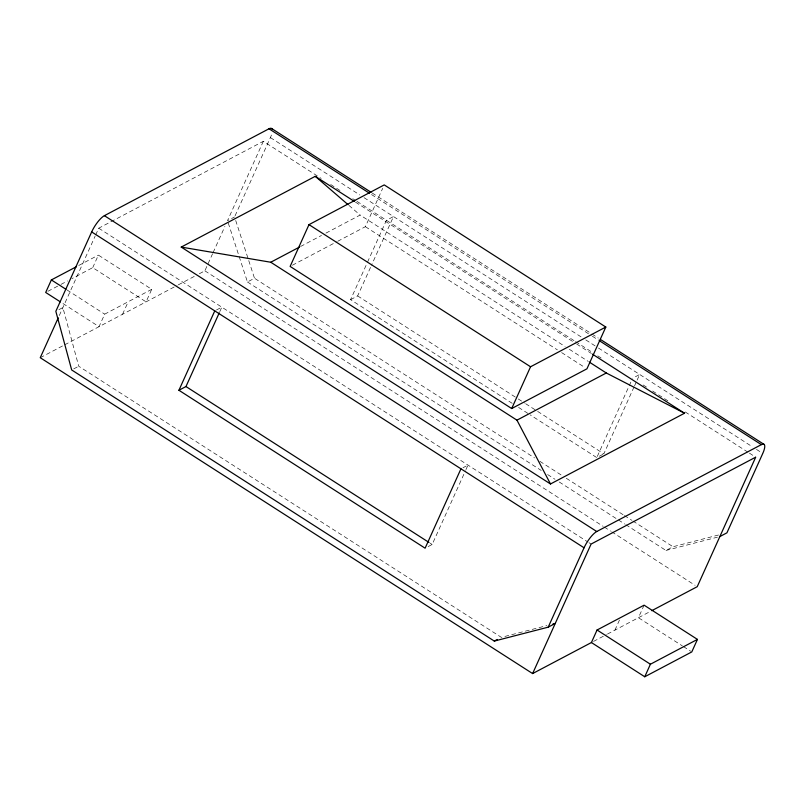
<?xml version="1.0" encoding="UTF-8"?>
<svg xmlns="http://www.w3.org/2000/svg" width="805" height="805" viewBox="0 0 805 805"><rect width="100%" height="100%" fill="white"/><g stroke="black" fill="none" stroke-linecap="round" stroke-linejoin="round"><path stroke-width="0.6" stroke-dasharray="4.03 3.02" d="M59.288 315.56L95.141 236.137M95.654 235L98.723 228.197L263.336 141.308L321.205 178.428M92.726 267.642L98.391 255.105L151.732 289.327L146.067 301.855L92.726 267.642L71.947 278.611M151.732 289.327L104.7 314.151L99.035 326.679L61.391 302.529M122.551 314.272L128.216 301.734M199.308 273.75L204.862 270.822L212.58 253.736M213.094 252.599L224.927 226.386M263.336 141.308L227.493 220.691L234.547 216.968M235.06 215.831L270.389 137.585A15.275 4.407 -57.3 0 0 272.02 133.077M219.775 311.706L221.818 307.168L214.764 310.891M337.708 241.289L365.379 226.688L382.707 188.3M512.252 403.355L350.588 299.651L366.969 263.366M367.483 262.229L386.43 220.278L393.484 216.555L371.467 265.318M350.588 299.651L357.641 295.928L370.954 266.445M428.129 546.605L432.164 544.472L465.451 470.764M465.954 469.627L468.007 465.099L462.966 467.755M597.29 456.455L631.08 381.61M634.038 386.953L603.831 453.859L537.267 411.154M634.551 385.816L636.594 381.288M637.107 380.151L639.673 374.486L632.619 378.209M614.929 630.124L620.071 618.733M644.101 605.179L638.446 617.717L682.368 645.892M78.699 265.499L98.391 255.105M47.887 291.309L59.922 284.96M61.009 284.386L67.57 280.915M58.856 309.704L62.891 307.58L78.729 366.235L501.354 637.349L546.877 625.606M40.25 357.712L63.545 345.415M64.652 344.832L177.13 285.463M178.237 284.879L194.88 276.095M300.547 246.511L321.507 235.452M325.924 233.118L360.127 215.066L565.1 346.563M73.698 368.901L78.729 366.235M228.258 223.045L247.447 281.981L254.501 278.258L534.57 457.924M292.346 265.237L336.601 241.872M602.824 454.392L596.777 457.582L530.213 414.887M625.797 524.699L665.966 550.459L673.02 546.736L718.533 534.993M593.547 641.414L606.376 634.642M607.443 634.078L649.534 611.86M665.966 550.459L717.466 537.166M372.141 192.989L590.86 333.29M591.917 333.974L598.256 338.04M371.487 194.528L591.252 335.514M592.309 336.188L598.648 340.253M270.389 137.585L359.815 194.951M364.031 197.658L581.562 337.204M585.788 339.911L597.411 347.368M598.467 348.042L752.242 446.695M756.448 449.401L762.768 453.446M330.674 184.506L341.189 191.258M352.761 198.674L355.921 200.707M356.967 201.381L574.498 340.928M575.555 341.602L592.46 352.449M597.753 355.84L601.979 358.547M643.135 384.951L647.341 387.658M652.603 391.029L669.438 401.826M685.216 411.949L748.348 452.45M749.395 453.124L755.704 457.17M355.468 202.125L575.555 343.312M576.611 343.987L591.423 353.486M569.326 349.279L588.344 361.475M365.379 226.688L557.402 349.873M561.618 352.58L584.833 367.472M357.641 295.928L517.192 398.284M518.249 398.958L524.588 403.023M525.645 403.708L536.211 410.48M518.591 407.431L529.157 414.203M539.853 461.315L562.051 475.554M566.277 478.261L623.342 514.868M624.398 515.552L631.794 520.292M632.851 520.976L673.02 546.736M247.447 281.981L541.252 470.462M547.591 474.527L554.987 479.277M559.223 481.984L617.344 519.275M618.401 519.95L624.74 524.015M204.862 270.822L603.197 526.359M604.253 527.034L610.592 531.099M611.649 531.783L695.118 585.326M98.723 228.197L587.942 542.037M588.998 542.711L591.101 544.059M683.415 646.566L690.74 651.265M67.046 289.991L104.7 314.151M430.051 543.123L432.164 544.472M348.907 205.386L360.127 215.066M235.704 220.5L248.363 259.401M248.745 260.579L254.501 278.258"/><path stroke-width="1.21" d="M76.515 266.656L51.359 279.929L45.694 292.467L60.345 301.855M272.12 129.102A15.275 4.407 -57.3 0 0 269.001 128.78L104.388 215.67A15.275 4.407 -57.3 0 0 91.669 231.921L55.837 311.304L71.675 369.958L494.3 641.072L548.205 627.165L555.259 623.442L552.864 624.056M58.252 317.834L40.25 357.712L532.618 673.574L591.413 642.541L597.069 630.003L644.101 605.179L697.442 639.401L691.777 651.929L644.755 676.764L591.413 642.541M460.953 468.822L425.11 548.195L178.921 390.264L214.764 310.891M178.921 390.264L185.975 386.541L219.262 312.833M308.989 224.635L290.132 266.415L511.698 408.548L586.946 368.821L605.813 327.051L384.237 184.909L308.989 224.635L530.555 366.768L605.813 327.051M511.698 408.548L530.555 366.768M548.205 627.165L584.048 547.782A15.275 4.407 -57.3 0 1 596.757 531.521L761.369 444.632A15.275 4.407 -57.3 0 1 762.768 453.446L726.925 532.83L719.871 536.553M532.618 673.574L591.101 544.059L755.704 457.17L697.231 586.684L651.748 610.693M644.755 676.764L650.41 664.226L697.442 639.401M592.48 354.17L684.532 413.227L550.499 483.976L181.216 247.085L315.258 176.325L354.411 201.441M181.216 247.085L270.762 262.239L299.45 247.095M270.762 262.239L516.951 420.17L606.306 372.997L684.532 413.227M494.3 641.072L497.319 639.482M271.768 128.599L371.085 192.304M600.369 339.398L764.136 444.451M269.001 128.78L369.374 193.17M599.705 340.928L761.369 444.632M589.401 362.149L606.306 372.997M104.388 215.67L596.757 531.521M91.669 231.921L584.048 547.782M51.359 279.929L66 289.327M597.069 630.003L650.41 664.226M185.975 386.541L428.995 542.439M315.258 176.325L347.971 204.581M516.951 420.17L550.499 483.976"/></g></svg>
